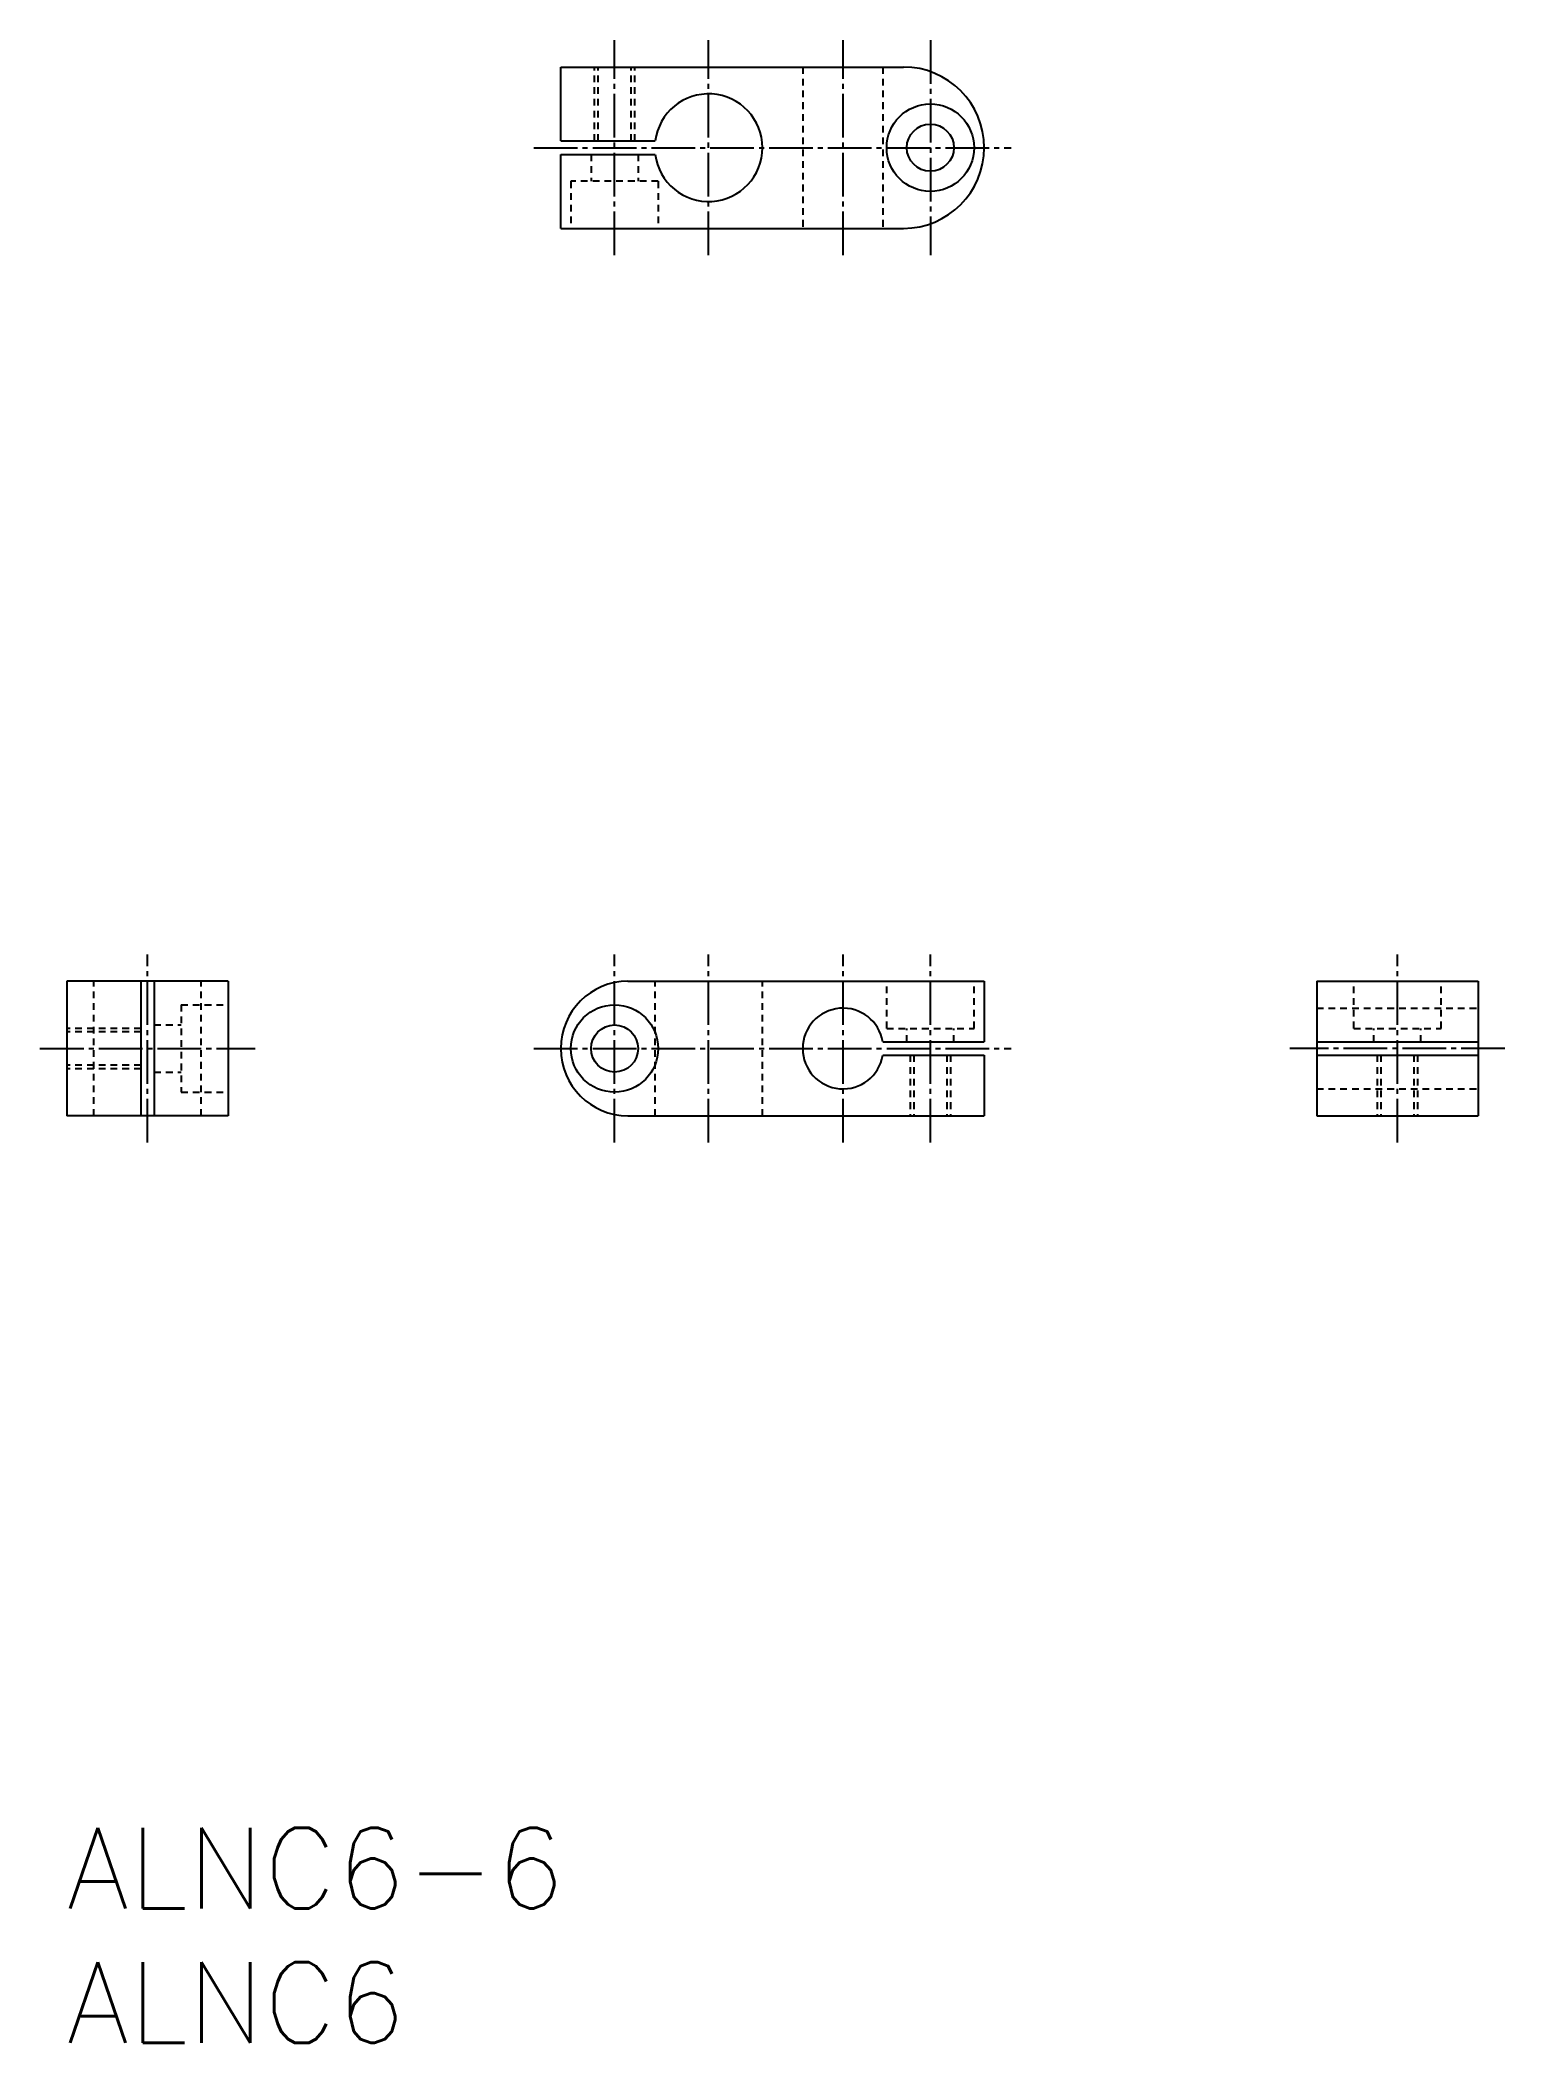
# Model space of a CAD drawing. Extents: x -899 to -790, y -2932 to -2783.
import ezdxf

# ---------------------------------------------------------------- set-up
doc = ezdxf.new("R2010")
doc.units = 0
doc.header["$LTSCALE"] = 0.25
doc.linetypes.add('CENTER', pattern=[17.5, 13, -1.5, 1.5, -1.5])
doc.linetypes.add('DASHED', pattern=[3.5, 2, -1.5])
doc.layers.get('0').update_dxf_attribs({"linetype": 'CONTINUOUS'})
doc.layers.add('CENTER', color=1, linetype='CENTER')
doc.styles.get("Standard").update_dxf_attribs({"font": 'txt', "bigfont": 'BIGFONT'})

msp = doc.modelspace()

# ---------------------------------------------------------------- linework, layer by layer
at = {"color": 7, "linetype": 'CONTINUOUS'}
for p, q in [((-860.12, -2785.3), (-834.62, -2785.3)), ((-860.12, -2790.8), (-860.12, -2785.3)), ((-860.12, -2790.8), (-853.09, -2790.8)), ((-860.12, -2791.8), (-853.09, -2791.8)), ((-860.12, -2797.3), (-860.12, -2791.8)), ((-860.12, -2797.3), (-834.62, -2797.3)), ((-896.87, -2853.3), (-896.87, -2863.3)), ((-884.87, -2853.3), (-896.87, -2853.3)), ((-891.37, -2853.3), (-891.37, -2863.3)), ((-890.37, -2853.3), (-890.37, -2863.3)), ((-884.87, -2853.3), (-884.87, -2863.3)), ((-855.12, -2853.3), (-828.62, -2853.3)), ((-828.62, -2853.3), (-828.62, -2857.8)), ((-803.87, -2853.3), (-791.87, -2853.3)), ((-803.87, -2853.3), (-803.87, -2863.3)), ((-791.87, -2853.3), (-791.87, -2863.3)), ((-836.16, -2857.8), (-828.62, -2857.8)), ((-803.87, -2857.8), (-791.87, -2857.8)), ((-836.16, -2858.8), (-828.62, -2858.8)), ((-828.62, -2858.8), (-828.62, -2863.3)), ((-803.87, -2858.8), (-791.87, -2858.8)), ((-884.87, -2863.3), (-896.87, -2863.3)), ((-855.12, -2863.3), (-828.62, -2863.3)), ((-803.87, -2863.3), (-791.87, -2863.3))]:
    msp.add_line(p, q, dxfattribs=at)
at = {"color": 3, "linetype": 'DASHED'}
for p, q in [((-857.62, -2790.8), (-857.62, -2785.3)), ((-857.35, -2790.8), (-857.35, -2785.3)), ((-854.89, -2790.8), (-854.89, -2785.3)), ((-854.62, -2790.8), (-854.62, -2785.3)), ((-842.12, -2785.3), (-842.12, -2797.3)), ((-836.16, -2785.3), (-836.16, -2797.3)), ((-857.87, -2791.8), (-857.87, -2793.8)), ((-854.37, -2791.8), (-854.37, -2793.8)), ((-852.87, -2793.8), (-859.37, -2793.8)), ((-859.37, -2793.8), (-859.37, -2797.3)), ((-852.87, -2793.8), (-852.87, -2797.3)), ((-894.87, -2863.3), (-894.87, -2853.3)), ((-886.87, -2863.3), (-886.87, -2853.3)), ((-853.09, -2863.3), (-853.09, -2853.3)), ((-845.12, -2863.3), (-845.12, -2853.3)), ((-835.87, -2856.8), (-835.87, -2853.3)), ((-829.37, -2856.8), (-829.37, -2853.3)), ((-801.12, -2856.8), (-801.12, -2853.3)), ((-794.62, -2856.8), (-794.62, -2853.3)), ((-888.37, -2855.05), (-888.37, -2861.55)), ((-888.37, -2855.05), (-884.87, -2855.05)), ((-803.87, -2855.3), (-791.87, -2855.3)), ((-891.37, -2856.8), (-896.87, -2856.8)), ((-891.37, -2857.07), (-896.87, -2857.07)), ((-890.37, -2856.55), (-888.37, -2856.55)), ((-835.87, -2856.8), (-829.37, -2856.8)), ((-834.37, -2857.8), (-834.37, -2856.8)), ((-830.87, -2857.8), (-830.87, -2856.8)), ((-801.12, -2856.8), (-794.62, -2856.8)), ((-799.62, -2857.8), (-799.62, -2856.8)), ((-796.12, -2857.8), (-796.12, -2856.8)), ((-891.37, -2859.53), (-896.87, -2859.53)), ((-891.37, -2859.8), (-896.87, -2859.8)), ((-890.37, -2860.05), (-888.37, -2860.05)), ((-834.12, -2858.8), (-834.12, -2863.3)), ((-833.85, -2858.8), (-833.85, -2863.3)), ((-831.39, -2858.8), (-831.39, -2863.3)), ((-831.12, -2858.8), (-831.12, -2863.3)), ((-799.37, -2858.8), (-799.37, -2863.3)), ((-799.1, -2858.8), (-799.1, -2863.3)), ((-796.64, -2858.8), (-796.64, -2863.3)), ((-796.37, -2858.8), (-796.37, -2863.3)), ((-888.37, -2861.55), (-884.87, -2861.55)), ((-803.87, -2861.3), (-791.87, -2861.3))]:
    msp.add_line(p, q, dxfattribs=at)
at = {"color": 7, "linetype": 'CONTINUOUS'}
for centre, radius in [((-832.62, -2791.3), 3.25), ((-832.62, -2791.3), 1.75), ((-856.12, -2858.3), 3.25), ((-856.12, -2858.3), 1.75)]:
    msp.add_circle(centre, radius, dxfattribs=at)
for centre, radius, start, end in [((-834.62, -2791.3), 6, 270, 90), ((-855.12, -2858.3), 5, 90, 270), ((-839.12, -2858.3), 3, 9.5941, 350.4059)]:
    msp.add_arc(centre, radius, start, end, dxfattribs=at)
at = {"linetype": 'CONTINUOUS'}
msp.add_arc((-849.12, -2791.3), 4, 187.1808, 172.8192, dxfattribs=at)
at = {"layer": 'CENTER', "color": 1, "linetype": 'CENTER'}
for p, q in [((-856.12, -2799.3), (-856.12, -2783.3)), ((-849.12, -2799.3), (-849.12, -2783.3)), ((-839.12, -2799.3), (-839.12, -2783.3)), ((-832.62, -2783.3), (-832.62, -2799.3)), ((-862.12, -2791.3), (-826.62, -2791.3)), ((-890.87, -2865.3), (-890.87, -2851.3)), ((-856.12, -2865.3), (-856.12, -2851.3)), ((-849.12, -2865.3), (-849.12, -2851.3)), ((-839.12, -2865.3), (-839.12, -2851.3)), ((-832.62, -2865.3), (-832.62, -2851.3)), ((-797.87, -2865.3), (-797.87, -2851.3)), ((-898.87, -2858.3), (-882.87, -2858.3)), ((-862.12, -2858.3), (-826.62, -2858.3)), ((-789.87, -2858.3), (-805.87, -2858.3))]:
    msp.add_line(p, q, dxfattribs=at)

# ---------------------------------------------------------------- texts
at = {"color": 7, "linetype": 'CONTINUOUS'}
for s, p in [('ALNC6-6', (-896.87, -2922.26)), ('ALNC6', (-896.87, -2932.26))]:
    msp.add_text(s, height=6, dxfattribs=at).set_placement(p)

doc.saveas('drawing.dxf')
